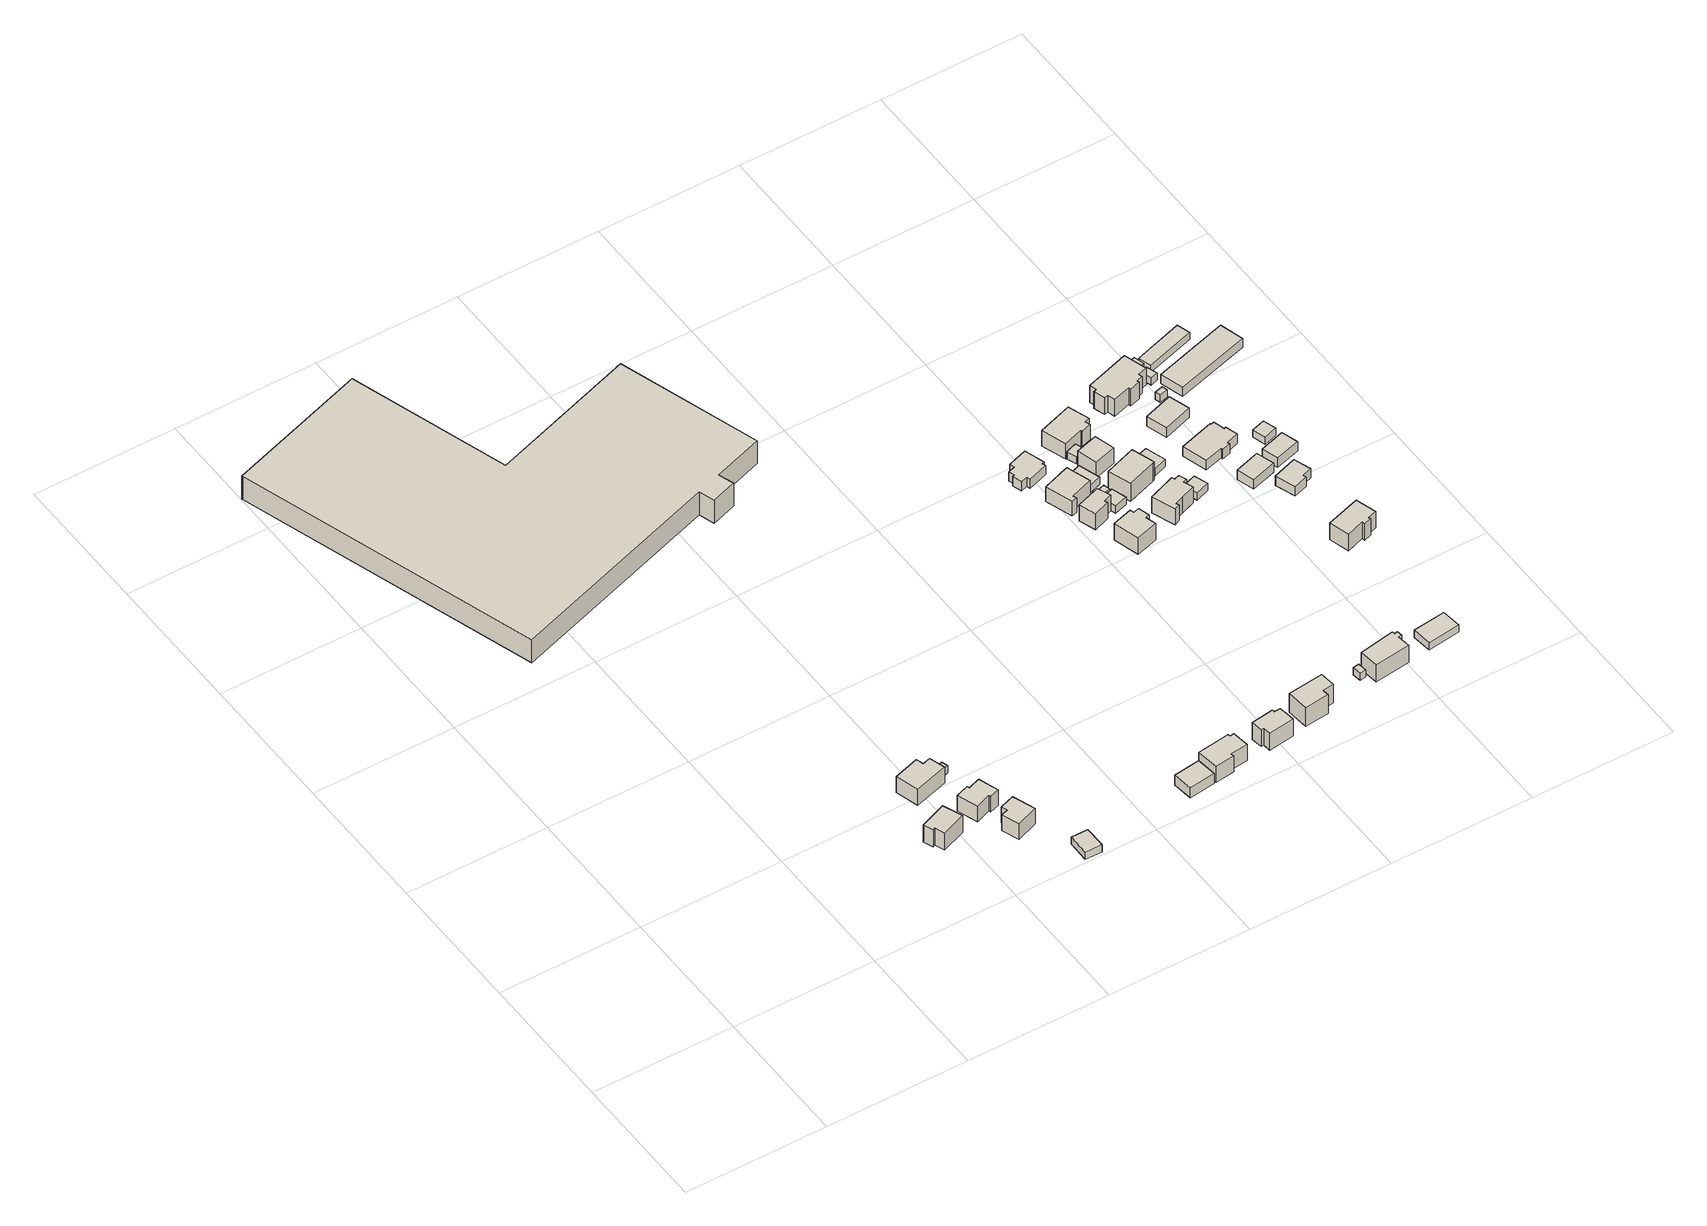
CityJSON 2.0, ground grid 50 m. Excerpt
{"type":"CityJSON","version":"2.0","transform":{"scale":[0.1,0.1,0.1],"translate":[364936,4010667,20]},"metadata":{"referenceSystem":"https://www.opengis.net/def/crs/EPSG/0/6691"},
"CityObjects":{
"building1":{"type":"Building","attributes":{"枝番":1,"利根川水系利根川洪水浸水想定区域（計画規模）.規模":"L1","利根川水系利根川洪水浸水想定区域（計画規模）.浸水ランク":"2","利根川水系利根川洪水浸水想定区域（計画規模）.浸水深":1.2,"利根川水系利根川洪水浸水想定区域（想定最大規模）.規模":"L2","利根川水系利根川洪水浸水想定区域（想定最大規模）.浸水ランク":"2","利根川水系利根川洪水浸水想定区域（想定最大規模）.浸水深":2.65,"usage":"411","measuredHeight":9,"BuildingDetails.prefecture":"10","BuildingDetails.city":"10207","BuildingDetails.surveyYear":2016},"geometry":[{"type":"Solid","lod":"1","boundaries":[[[[0,1,2,3,4,5]],[[4,6,7,5]],[[3,8,6,4]],[[2,9,8,3]],[[1,10,9,2]],[[0,11,10,1]],[[5,7,11,0]],[[6,8,9,10,11,7]]]]}]},
"building2":{"type":"Building","attributes":{"枝番":1,"利根川水系利根川洪水浸水想定区域（計画規模）.規模":"L1","利根川水系利根川洪水浸水想定区域（計画規模）.浸水ランク":"2","利根川水系利根川洪水浸水想定区域（計画規模）.浸水深":1.09,"利根川水系利根川洪水浸水想定区域（想定最大規模）.規模":"L2","利根川水系利根川洪水浸水想定区域（想定最大規模）.浸水ランク":"2","利根川水系利根川洪水浸水想定区域（想定最大規模）.浸水深":2.55,"usage":"411","measuredHeight":7.6,"BuildingDetails.prefecture":"10","BuildingDetails.city":"10207","BuildingDetails.surveyYear":2016},"geometry":[{"type":"Solid","lod":"1","boundaries":[[[[12,13,14,15,16,17]],[[16,18,19,17]],[[15,20,18,16]],[[14,21,20,15]],[[13,22,21,14]],[[12,23,22,13]],[[17,19,23,12]],[[18,20,21,22,23,19]]]]}]},
"building3":{"type":"Building","attributes":{"枝番":1,"利根川水系利根川洪水浸水想定区域（計画規模）.規模":"L1","利根川水系利根川洪水浸水想定区域（計画規模）.浸水ランク":"2","利根川水系利根川洪水浸水想定区域（計画規模）.浸水深":0.995,"利根川水系利根川洪水浸水想定区域（想定最大規模）.規模":"L2","利根川水系利根川洪水浸水想定区域（想定最大規模）.浸水ランク":"2","利根川水系利根川洪水浸水想定区域（想定最大規模）.浸水深":2.45,"usage":"411","measuredHeight":7.3,"BuildingDetails.prefecture":"10","BuildingDetails.city":"10207","BuildingDetails.surveyYear":2016},"geometry":[{"type":"Solid","lod":"1","boundaries":[[[[24,25,26,27,28,29,30,31]],[[30,32,33,31]],[[29,34,32,30]],[[28,35,34,29]],[[27,36,35,28]],[[26,37,36,27]],[[25,38,37,26]],[[24,39,38,25]],[[31,33,39,24]],[[32,34,35,36,37,38,39,33]]]]}]},
"building4":{"type":"Building","attributes":{"枝番":1,"利根川水系利根川洪水浸水想定区域（計画規模）.規模":"L1","利根川水系利根川洪水浸水想定区域（計画規模）.浸水ランク":"2","利根川水系利根川洪水浸水想定区域（計画規模）.浸水深":1.09,"利根川水系利根川洪水浸水想定区域（想定最大規模）.規模":"L2","利根川水系利根川洪水浸水想定区域（想定最大規模）.浸水ランク":"2","利根川水系利根川洪水浸水想定区域（想定最大規模）.浸水深":2.55,"usage":"411","measuredHeight":7,"BuildingDetails.prefecture":"10","BuildingDetails.city":"10207","BuildingDetails.surveyYear":2016},"geometry":[{"type":"Solid","lod":"1","boundaries":[[[[40,41,42,43,44,45]],[[44,46,47,45]],[[43,48,46,44]],[[42,49,48,43]],[[41,50,49,42]],[[40,51,50,41]],[[45,47,51,40]],[[46,48,49,50,51,47]]]]}]},
"building5":{"type":"Building","attributes":{"枝番":1,"利根川水系利根川洪水浸水想定区域（計画規模）.規模":"L1","利根川水系利根川洪水浸水想定区域（計画規模）.浸水ランク":"2","利根川水系利根川洪水浸水想定区域（計画規模）.浸水深":1.09,"利根川水系利根川洪水浸水想定区域（想定最大規模）.規模":"L2","利根川水系利根川洪水浸水想定区域（想定最大規模）.浸水ランク":"2","利根川水系利根川洪水浸水想定区域（想定最大規模）.浸水深":2.55,"BuildingDetails.prefecture":"10","BuildingDetails.city":"10207"},"geometry":[{"type":"Solid","lod":"1","boundaries":[[[[52,53,54,55]],[[54,56,57,55]],[[53,58,56,54]],[[52,59,58,53]],[[55,57,59,52]],[[56,58,59,57]]]]}]},
"building6":{"type":"Building","attributes":{"枝番":1,"利根川水系利根川洪水浸水想定区域（計画規模）.規模":"L1","利根川水系利根川洪水浸水想定区域（計画規模）.浸水ランク":"2","利根川水系利根川洪水浸水想定区域（計画規模）.浸水深":1.2,"利根川水系利根川洪水浸水想定区域（想定最大規模）.規模":"L2","利根川水系利根川洪水浸水想定区域（想定最大規模）.浸水ランク":"2","利根川水系利根川洪水浸水想定区域（想定最大規模）.浸水深":2.65,"BuildingDetails.prefecture":"10","BuildingDetails.city":"10207"},"geometry":[{"type":"Solid","lod":"1","boundaries":[[[[60,61,62,63]],[[62,64,65,63]],[[61,66,64,62]],[[60,67,66,61]],[[63,65,67,60]],[[64,66,67,65]]]]}]},
"building7":{"type":"Building","attributes":{"枝番":1,"利根川水系利根川洪水浸水想定区域（計画規模）.規模":"L1","利根川水系利根川洪水浸水想定区域（計画規模）.浸水ランク":"2","利根川水系利根川洪水浸水想定区域（計画規模）.浸水深":1.6,"利根川水系利根川洪水浸水想定区域（想定最大規模）.規模":"L2","利根川水系利根川洪水浸水想定区域（想定最大規模）.浸水ランク":"3","利根川水系利根川洪水浸水想定区域（想定最大規模）.浸水深":3.06,"usage":"431","measuredHeight":10.2,"BuildingDetails.prefecture":"10","BuildingDetails.city":"10207","BuildingDetails.surveyYear":2016},"geometry":[{"type":"Solid","lod":"1","boundaries":[[[[68,69,70,71,72,73,74,75,76,77,78]],[[77,79,80,78]],[[76,81,79,77]],[[75,82,81,76]],[[74,83,82,75]],[[73,84,83,74]],[[72,85,84,73]],[[71,86,85,72]],[[70,87,86,71]],[[69,88,87,70]],[[68,89,88,69]],[[78,80,89,68]],[[79,81,82,83,84,85,86,87,88,89,80]]]]}]},
"building8":{"type":"Building","attributes":{"枝番":1,"利根川水系利根川洪水浸水想定区域（計画規模）.規模":"L1","利根川水系利根川洪水浸水想定区域（計画規模）.浸水ランク":"2","利根川水系利根川洪水浸水想定区域（計画規模）.浸水深":1.19,"利根川水系利根川洪水浸水想定区域（想定最大規模）.規模":"L2","利根川水系利根川洪水浸水想定区域（想定最大規模）.浸水ランク":"2","利根川水系利根川洪水浸水想定区域（想定最大規模）.浸水深":2.65,"usage":"411","measuredHeight":4.6,"BuildingDetails.prefecture":"10","BuildingDetails.city":"10207","BuildingDetails.surveyYear":2016},"geometry":[{"type":"Solid","lod":"1","boundaries":[[[[90,91,92,93]],[[92,94,95,93]],[[91,96,94,92]],[[90,97,96,91]],[[93,95,97,90]],[[94,96,97,95]]]]}]},
"building9":{"type":"Building","attributes":{"枝番":1,"利根川水系利根川洪水浸水想定区域（計画規模）.規模":"L1","利根川水系利根川洪水浸水想定区域（計画規模）.浸水ランク":"2","利根川水系利根川洪水浸水想定区域（計画規模）.浸水深":1.19,"利根川水系利根川洪水浸水想定区域（想定最大規模）.規模":"L2","利根川水系利根川洪水浸水想定区域（想定最大規模）.浸水ランク":"2","利根川水系利根川洪水浸水想定区域（想定最大規模）.浸水深":2.65,"usage":"411","measuredHeight":8.2,"BuildingDetails.prefecture":"10","BuildingDetails.city":"10207","BuildingDetails.surveyYear":2016},"geometry":[{"type":"Solid","lod":"1","boundaries":[[[[98,99,100,101,102,103,104,105]],[[104,106,107,105]],[[103,108,106,104]],[[102,109,108,103]],[[101,110,109,102]],[[100,111,110,101]],[[99,112,111,100]],[[98,113,112,99]],[[105,107,113,98]],[[106,108,109,110,111,112,113,107]]]]}]},
"building10":{"type":"Building","attributes":{"枝番":1,"利根川水系利根川洪水浸水想定区域（計画規模）.規模":"L1","利根川水系利根川洪水浸水想定区域（計画規模）.浸水ランク":"2","利根川水系利根川洪水浸水想定区域（計画規模）.浸水深":1.19,"利根川水系利根川洪水浸水想定区域（想定最大規模）.規模":"L2","利根川水系利根川洪水浸水想定区域（想定最大規模）.浸水ランク":"2","利根川水系利根川洪水浸水想定区域（想定最大規模）.浸水深":2.65,"usage":"411","measuredHeight":7.7,"BuildingDetails.prefecture":"10","BuildingDetails.city":"10207","BuildingDetails.surveyYear":2016},"geometry":[{"type":"Solid","lod":"1","boundaries":[[[[114,115,116,117,118,119,120,121]],[[120,122,123,121]],[[119,124,122,120]],[[118,125,124,119]],[[117,126,125,118]],[[116,127,126,117]],[[115,128,127,116]],[[114,129,128,115]],[[121,123,129,114]],[[122,124,125,126,127,128,129,123]]]]}]},
"building11":{"type":"Building","attributes":{"枝番":1,"利根川水系利根川洪水浸水想定区域（計画規模）.規模":"L1","利根川水系利根川洪水浸水想定区域（計画規模）.浸水ランク":"2","利根川水系利根川洪水浸水想定区域（計画規模）.浸水深":0.99,"利根川水系利根川洪水浸水想定区域（想定最大規模）.規模":"L2","利根川水系利根川洪水浸水想定区域（想定最大規模）.浸水ランク":"2","利根川水系利根川洪水浸水想定区域（想定最大規模）.浸水深":2.44,"usage":"411","measuredHeight":8.4,"BuildingDetails.prefecture":"10","BuildingDetails.city":"10207","BuildingDetails.surveyYear":2016},"geometry":[{"type":"Solid","lod":"1","boundaries":[[[[130,131,132,133,134,135]],[[134,136,137,135]],[[133,138,136,134]],[[132,139,138,133]],[[131,140,139,132]],[[130,141,140,131]],[[135,137,141,130]],[[136,138,139,140,141,137]]]]}]},
"building12":{"type":"Building","attributes":{"枝番":1,"利根川水系利根川洪水浸水想定区域（計画規模）.規模":"L1","利根川水系利根川洪水浸水想定区域（計画規模）.浸水ランク":"2","利根川水系利根川洪水浸水想定区域（計画規模）.浸水深":1.39,"利根川水系利根川洪水浸水想定区域（想定最大規模）.規模":"L2","利根川水系利根川洪水浸水想定区域（想定最大規模）.浸水ランク":"2","利根川水系利根川洪水浸水想定区域（想定最大規模）.浸水深":2.85,"BuildingDetails.prefecture":"10","BuildingDetails.city":"10207"},"geometry":[{"type":"Solid","lod":"1","boundaries":[[[[142,143,144,145]],[[144,146,147,145]],[[143,148,146,144]],[[142,149,148,143]],[[145,147,149,142]],[[146,148,149,147]]]]}]},
"building13":{"type":"Building","attributes":{"枝番":1,"利根川水系利根川洪水浸水想定区域（計画規模）.規模":"L1","利根川水系利根川洪水浸水想定区域（計画規模）.浸水ランク":"2","利根川水系利根川洪水浸水想定区域（計画規模）.浸水深":0.594,"利根川水系利根川洪水浸水想定区域（想定最大規模）.規模":"L2","利根川水系利根川洪水浸水想定区域（想定最大規模）.浸水ランク":"2","利根川水系利根川洪水浸水想定区域（想定最大規模）.浸水深":2.05,"usage":"411","measuredHeight":7.5,"BuildingDetails.prefecture":"10","BuildingDetails.city":"10207","BuildingDetails.surveyYear":2016},"geometry":[{"type":"Solid","lod":"1","boundaries":[[[[150,151,152,153,154,155]],[[154,156,157,155]],[[153,158,156,154]],[[152,159,158,153]],[[151,160,159,152]],[[150,161,160,151]],[[155,157,161,150]],[[156,158,159,160,161,157]]]]}]},
"building14":{"type":"Building","attributes":{"枝番":1,"利根川水系利根川洪水浸水想定区域（計画規模）.規模":"L1","利根川水系利根川洪水浸水想定区域（計画規模）.浸水ランク":"2","利根川水系利根川洪水浸水想定区域（計画規模）.浸水深":0.995,"利根川水系利根川洪水浸水想定区域（想定最大規模）.規模":"L2","利根川水系利根川洪水浸水想定区域（想定最大規模）.浸水ランク":"2","利根川水系利根川洪水浸水想定区域（想定最大規模）.浸水深":2.45,"usage":"411","measuredHeight":4.6,"BuildingDetails.prefecture":"10","BuildingDetails.city":"10207","BuildingDetails.surveyYear":2016},"geometry":[{"type":"Solid","lod":"1","boundaries":[[[[162,163,164,165,166,167,168,169,170,171,172,173]],[[172,174,175,173]],[[171,176,174,172]],[[170,177,176,171]],[[169,178,177,170]],[[168,179,178,169]],[[167,180,179,168]],[[166,181,180,167]],[[165,182,181,166]],[[164,183,182,165]],[[163,184,183,164]],[[162,185,184,163]],[[173,175,185,162]],[[174,176,177,178,179,180,181,182,183,184,185,175]]]]}]},
"building15":{"type":"Building","attributes":{"枝番":1,"利根川水系利根川洪水浸水想定区域（計画規模）.規模":"L1","利根川水系利根川洪水浸水想定区域（計画規模）.浸水ランク":"2","利根川水系利根川洪水浸水想定区域（計画規模）.浸水深":0.692,"利根川水系利根川洪水浸水想定区域（想定最大規模）.規模":"L2","利根川水系利根川洪水浸水想定区域（想定最大規模）.浸水ランク":"2","利根川水系利根川洪水浸水想定区域（想定最大規模）.浸水深":2.15,"usage":"411","measuredHeight":8.1,"BuildingDetails.prefecture":"10","BuildingDetails.city":"10207","BuildingDetails.surveyYear":2016},"geometry":[{"type":"Solid","lod":"1","boundaries":[[[[186,187,188,189,190,191,192,193]],[[192,194,195,193]],[[191,196,194,192]],[[190,197,196,191]],[[189,198,197,190]],[[188,199,198,189]],[[187,200,199,188]],[[186,201,200,187]],[[193,195,201,186]],[[194,196,197,198,199,200,201,195]]]]}]},
"building16":{"type":"Building","attributes":{"枝番":1,"利根川水系利根川洪水浸水想定区域（計画規模）.規模":"L1","利根川水系利根川洪水浸水想定区域（計画規模）.浸水ランク":"2","利根川水系利根川洪水浸水想定区域（計画規模）.浸水深":0.895,"利根川水系利根川洪水浸水想定区域（想定最大規模）.規模":"L2","利根川水系利根川洪水浸水想定区域（想定最大規模）.浸水ランク":"2","利根川水系利根川洪水浸水想定区域（想定最大規模）.浸水深":2.35,"usage":"411","measuredHeight":7.3,"BuildingDetails.prefecture":"10","BuildingDetails.city":"10207","BuildingDetails.surveyYear":2016},"geometry":[{"type":"Solid","lod":"1","boundaries":[[[[202,203,204,205,206,207]],[[206,208,209,207]],[[205,210,208,206]],[[204,211,210,205]],[[203,212,211,204]],[[202,213,212,203]],[[207,209,213,202]],[[208,210,211,212,213,209]]]]}]},
"building17":{"type":"Building","attributes":{"枝番":1,"利根川水系利根川洪水浸水想定区域（計画規模）.規模":"L1","利根川水系利根川洪水浸水想定区域（計画規模）.浸水ランク":"2","利根川水系利根川洪水浸水想定区域（計画規模）.浸水深":0.594,"利根川水系利根川洪水浸水想定区域（想定最大規模）.規模":"L2","利根川水系利根川洪水浸水想定区域（想定最大規模）.浸水ランク":"2","利根川水系利根川洪水浸水想定区域（想定最大規模）.浸水深":2.05,"measuredHeight":4.7,"BuildingDetails.prefecture":"10","BuildingDetails.city":"10207"},"geometry":[{"type":"Solid","lod":"1","boundaries":[[[[214,215,216,217]],[[216,218,219,217]],[[215,220,218,216]],[[214,221,220,215]],[[217,219,221,214]],[[218,220,221,219]]]]}]},
"building18":{"type":"Building","attributes":{"枝番":1,"利根川水系利根川洪水浸水想定区域（計画規模）.規模":"L1","利根川水系利根川洪水浸水想定区域（計画規模）.浸水ランク":"2","利根川水系利根川洪水浸水想定区域（計画規模）.浸水深":0.693,"利根川水系利根川洪水浸水想定区域（想定最大規模）.規模":"L2","利根川水系利根川洪水浸水想定区域（想定最大規模）.浸水ランク":"2","利根川水系利根川洪水浸水想定区域（想定最大規模）.浸水深":2.15,"BuildingDetails.prefecture":"10","BuildingDetails.city":"10207"},"geometry":[{"type":"Solid","lod":"1","boundaries":[[[[222,223,224,225]],[[224,226,227,225]],[[223,228,226,224]],[[222,229,228,223]],[[225,227,229,222]],[[226,228,229,227]]]]}]},
"building19":{"type":"Building","attributes":{"枝番":1,"利根川水系利根川洪水浸水想定区域（計画規模）.規模":"L1","利根川水系利根川洪水浸水想定区域（計画規模）.浸水ランク":"2","利根川水系利根川洪水浸水想定区域（計画規模）.浸水深":1.39,"利根川水系利根川洪水浸水想定区域（想定最大規模）.規模":"L2","利根川水系利根川洪水浸水想定区域（想定最大規模）.浸水ランク":"2","利根川水系利根川洪水浸水想定区域（想定最大規模）.浸水深":2.85,"usage":"411","measuredHeight":7.9,"BuildingDetails.prefecture":"10","BuildingDetails.city":"10207","BuildingDetails.surveyYear":2016},"geometry":[{"type":"Solid","lod":"1","boundaries":[[[[230,231,232,233,234,235,236,237]],[[236,238,239,237]],[[235,240,238,236]],[[234,241,240,235]],[[233,242,241,234]],[[232,243,242,233]],[[231,244,243,232]],[[230,245,244,231]],[[237,239,245,230]],[[238,240,241,242,243,244,245,239]]]]}]},
"building20":{"type":"Building","attributes":{"枝番":1,"利根川水系利根川洪水浸水想定区域（計画規模）.規模":"L1","利根川水系利根川洪水浸水想定区域（計画規模）.浸水ランク":"2","利根川水系利根川洪水浸水想定区域（計画規模）.浸水深":0.693,"利根川水系利根川洪水浸水想定区域（想定最大規模）.規模":"L2","利根川水系利根川洪水浸水想定区域（想定最大規模）.浸水ランク":"2","利根川水系利根川洪水浸水想定区域（想定最大規模）.浸水深":2.15,"measuredHeight":4.1,"BuildingDetails.prefecture":"10","BuildingDetails.city":"10207"},"geometry":[{"type":"Solid","lod":"1","boundaries":[[[[246,247,248,249]],[[248,250,251,249]],[[247,252,250,248]],[[246,253,252,247]],[[249,251,253,246]],[[250,252,253,251]]]]}]},
"building21":{"type":"Building","attributes":{"枝番":1,"利根川水系利根川洪水浸水想定区域（計画規模）.規模":"L1","利根川水系利根川洪水浸水想定区域（計画規模）.浸水ランク":"2","利根川水系利根川洪水浸水想定区域（計画規模）.浸水深":0.895,"利根川水系利根川洪水浸水想定区域（想定最大規模）.規模":"L2","利根川水系利根川洪水浸水想定区域（想定最大規模）.浸水ランク":"2","利根川水系利根川洪水浸水想定区域（想定最大規模）.浸水深":2.35,"usage":"411","measuredHeight":4.3,"BuildingDetails.prefecture":"10","BuildingDetails.city":"10207","BuildingDetails.surveyYear":2016},"geometry":[{"type":"Solid","lod":"1","boundaries":[[[[254,255,256,257]],[[256,258,259,257]],[[255,260,258,256]],[[254,261,260,255]],[[257,259,261,254]],[[258,260,261,259]]]]}]},
"building22":{"type":"Building","attributes":{"枝番":1,"利根川水系利根川洪水浸水想定区域（計画規模）.規模":"L1","利根川水系利根川洪水浸水想定区域（計画規模）.浸水ランク":"2","利根川水系利根川洪水浸水想定区域（計画規模）.浸水深":0.794,"利根川水系利根川洪水浸水想定区域（想定最大規模）.規模":"L2","利根川水系利根川洪水浸水想定区域（想定最大規模）.浸水ランク":"2","利根川水系利根川洪水浸水想定区域（想定最大規模）.浸水深":2.25,"usage":"411","measuredHeight":6.7,"BuildingDetails.prefecture":"10","BuildingDetails.city":"10207","BuildingDetails.surveyYear":2016},"geometry":[{"type":"Solid","lod":"1","boundaries":[[[[262,263,264,265]],[[264,266,267,265]],[[263,268,266,264]],[[262,269,268,263]],[[265,267,269,262]],[[266,268,269,267]]]]}]},
"building23":{"type":"Building","attributes":{"枝番":1,"利根川水系利根川洪水浸水想定区域（計画規模）.規模":"L1","利根川水系利根川洪水浸水想定区域（計画規模）.浸水ランク":"2","利根川水系利根川洪水浸水想定区域（計画規模）.浸水深":0.693,"利根川水系利根川洪水浸水想定区域（想定最大規模）.規模":"L2","利根川水系利根川洪水浸水想定区域（想定最大規模）.浸水ランク":"2","利根川水系利根川洪水浸水想定区域（想定最大規模）.浸水深":2.15,"usage":"411","measuredHeight":8.3,"BuildingDetails.prefecture":"10","BuildingDetails.city":"10207","BuildingDetails.surveyYear":2016},"geometry":[{"type":"Solid","lod":"1","boundaries":[[[[270,271,272,273,274,275]],[[274,276,277,275]],[[273,278,276,274]],[[272,279,278,273]],[[271,280,279,272]],[[270,281,280,271]],[[275,277,281,270]],[[276,278,279,280,281,277]]]]}]},
"building24":{"type":"Building","attributes":{"枝番":1,"利根川水系利根川洪水浸水想定区域（計画規模）.規模":"L1","利根川水系利根川洪水浸水想定区域（計画規模）.浸水ランク":"2","利根川水系利根川洪水浸水想定区域（計画規模）.浸水深":0.593,"利根川水系利根川洪水浸水想定区域（想定最大規模）.規模":"L2","利根川水系利根川洪水浸水想定区域（想定最大規模）.浸水ランク":"2","利根川水系利根川洪水浸水想定区域（想定最大規模）.浸水深":2.05,"usage":"411","measuredHeight":7.2,"BuildingDetails.prefecture":"10","BuildingDetails.city":"10207","BuildingDetails.surveyYear":2016},"geometry":[{"type":"Solid","lod":"1","boundaries":[[[[282,283,284,285,286,287,288,289,290,291,292,293]],[[292,294,295,293]],[[291,296,294,292]],[[290,297,296,291]],[[289,298,297,290]],[[288,299,298,289]],[[287,300,299,288]],[[286,301,300,287]],[[285,302,301,286]],[[284,303,302,285]],[[283,304,303,284]],[[282,305,304,283]],[[293,295,305,282]],[[294,296,297,298,299,300,301,302,303,304,305,295]]]]}]},
"building25":{"type":"Building","attributes":{"枝番":1,"利根川水系利根川洪水浸水想定区域（計画規模）.規模":"L1","利根川水系利根川洪水浸水想定区域（計画規模）.浸水ランク":"2","利根川水系利根川洪水浸水想定区域（計画規模）.浸水深":0.795,"利根川水系利根川洪水浸水想定区域（想定最大規模）.規模":"L2","利根川水系利根川洪水浸水想定区域（想定最大規模）.浸水ランク":"2","利根川水系利根川洪水浸水想定区域（想定最大規模）.浸水深":2.25,"usage":"411","measuredHeight":7.4,"BuildingDetails.prefecture":"10","BuildingDetails.city":"10207","BuildingDetails.surveyYear":2016},"geometry":[{"type":"Solid","lod":"1","boundaries":[[[[306,307,308,309,310,311,312,313]],[[312,314,315,313]],[[311,316,314,312]],[[310,317,316,311]],[[309,318,317,310]],[[308,319,318,309]],[[307,320,319,308]],[[306,321,320,307]],[[313,315,321,306]],[[314,316,317,318,319,320,321,315]]]]}]},
"building26":{"type":"Building","attributes":{"枝番":1,"利根川水系利根川洪水浸水想定区域（計画規模）.規模":"L1","利根川水系利根川洪水浸水想定区域（計画規模）.浸水ランク":"2","利根川水系利根川洪水浸水想定区域（計画規模）.浸水深":0.993,"利根川水系利根川洪水浸水想定区域（想定最大規模）.規模":"L2","利根川水系利根川洪水浸水想定区域（想定最大規模）.浸水ランク":"2","利根川水系利根川洪水浸水想定区域（想定最大規模）.浸水深":2.45,"measuredHeight":3.2,"BuildingDetails.prefecture":"10","BuildingDetails.city":"10207"},"geometry":[{"type":"Solid","lod":"1","boundaries":[[[[322,323,324,325,326,327,328]],[[327,329,330,328]],[[326,331,329,327]],[[325,332,331,326]],[[324,333,332,325]],[[323,334,333,324]],[[322,335,334,323]],[[328,330,335,322]],[[329,331,332,333,334,335,330]]]]}]},
"building27":{"type":"Building","attributes":{"枝番":1,"利根川水系利根川洪水浸水想定区域（計画規模）.規模":"L1","利根川水系利根川洪水浸水想定区域（計画規模）.浸水ランク":"2","利根川水系利根川洪水浸水想定区域（計画規模）.浸水深":1.09,"利根川水系利根川洪水浸水想定区域（想定最大規模）.規模":"L2","利根川水系利根川洪水浸水想定区域（想定最大規模）.浸水ランク":"2","利根川水系利根川洪水浸水想定区域（想定最大規模）.浸水深":2.54,"usage":"411","BuildingDetails.prefecture":"10","BuildingDetails.city":"10207","BuildingDetails.surveyYear":2016},"geometry":[{"type":"Solid","lod":"1","boundaries":[[[[336,337,338,339]],[[338,340,341,339]],[[337,342,340,338]],[[336,343,342,337]],[[339,341,343,336]],[[340,342,343,341]]]]}]},
"building28":{"type":"Building","attributes":{"枝番":1,"利根川水系利根川洪水浸水想定区域（計画規模）.規模":"L1","利根川水系利根川洪水浸水想定区域（計画規模）.浸水ランク":"2","利根川水系利根川洪水浸水想定区域（計画規模）.浸水深":1.09,"利根川水系利根川洪水浸水想定区域（想定最大規模）.規模":"L2","利根川水系利根川洪水浸水想定区域（想定最大規模）.浸水ランク":"2","利根川水系利根川洪水浸水想定区域（想定最大規模）.浸水深":2.55,"BuildingDetails.prefecture":"10","BuildingDetails.city":"10207"},"geometry":[{"type":"Solid","lod":"1","boundaries":[[[[344,345,346,347]],[[346,348,349,347]],[[345,350,348,346]],[[344,351,350,345]],[[347,349,351,344]],[[348,350,351,349]]]]}]},
"building29":{"type":"Building","attributes":{"枝番":1,"利根川水系利根川洪水浸水想定区域（計画規模）.規模":"L1","利根川水系利根川洪水浸水想定区域（計画規模）.浸水ランク":"2","利根川水系利根川洪水浸水想定区域（計画規模）.浸水深":0.593,"利根川水系利根川洪水浸水想定区域（想定最大規模）.規模":"L2","利根川水系利根川洪水浸水想定区域（想定最大規模）.浸水ランク":"2","利根川水系利根川洪水浸水想定区域（想定最大規模）.浸水深":2.05,"usage":"411","measuredHeight":7.1,"BuildingDetails.prefecture":"10","BuildingDetails.city":"10207","BuildingDetails.surveyYear":2016},"geometry":[{"type":"Solid","lod":"1","boundaries":[[[[352,353,354,355,356,357,358,359,360,361,362,363]],[[362,364,365,363]],[[361,366,364,362]],[[360,367,366,361]],[[359,368,367,360]],[[358,369,368,359]],[[357,370,369,358]],[[356,371,370,357]],[[355,372,371,356]],[[354,373,372,355]],[[353,374,373,354]],[[352,375,374,353]],[[363,365,375,352]],[[364,366,367,368,369,370,371,372,373,374,375,365]]]]}]},
"building30":{"type":"Building","attributes":{"枝番":1,"利根川水系利根川洪水浸水想定区域（計画規模）.規模":"L1","利根川水系利根川洪水浸水想定区域（計画規模）.浸水ランク":"2","利根川水系利根川洪水浸水想定区域（計画規模）.浸水深":0.892,"利根川水系利根川洪水浸水想定区域（想定最大規模）.規模":"L2","利根川水系利根川洪水浸水想定区域（想定最大規模）.浸水ランク":"2","利根川水系利根川洪水浸水想定区域（想定最大規模）.浸水深":2.35,"usage":"411","measuredHeight":4.4,"BuildingDetails.prefecture":"10","BuildingDetails.city":"10207","BuildingDetails.surveyYear":2016},"geometry":[{"type":"Solid","lod":"1","boundaries":[[[[376,377,378,379]],[[378,380,381,379]],[[377,382,380,378]],[[376,383,382,377]],[[379,381,383,376]],[[380,382,383,381]]]]}]},
"building31":{"type":"Building","attributes":{"枝番":1,"利根川水系利根川洪水浸水想定区域（計画規模）.規模":"L1","利根川水系利根川洪水浸水想定区域（計画規模）.浸水ランク":"2","利根川水系利根川洪水浸水想定区域（計画規模）.浸水深":0.793,"利根川水系利根川洪水浸水想定区域（想定最大規模）.規模":"L2","利根川水系利根川洪水浸水想定区域（想定最大規模）.浸水ランク":"2","利根川水系利根川洪水浸水想定区域（想定最大規模）.浸水深":2.25,"usage":"411","measuredHeight":7.7,"BuildingDetails.prefecture":"10","BuildingDetails.city":"10207","BuildingDetails.surveyYear":2016},"geometry":[{"type":"Solid","lod":"1","boundaries":[[[[384,385,386,387,388,389,390,391]],[[390,392,393,391]],[[389,394,392,390]],[[388,395,394,389]],[[387,396,395,388]],[[386,397,396,387]],[[385,398,397,386]],[[384,399,398,385]],[[391,393,399,384]],[[392,394,395,396,397,398,399,393]]]]}]},
"building32":{"type":"Building","attributes":{"枝番":1,"利根川水系利根川洪水浸水想定区域（計画規模）.規模":"L1","利根川水系利根川洪水浸水想定区域（計画規模）.浸水ランク":"2","利根川水系利根川洪水浸水想定区域（計画規模）.浸水深":0.693,"利根川水系利根川洪水浸水想定区域（想定最大規模）.規模":"L2","利根川水系利根川洪水浸水想定区域（想定最大規模）.浸水ランク":"2","利根川水系利根川洪水浸水想定区域（想定最大規模）.浸水深":2.15,"usage":"411","measuredHeight":8.1,"BuildingDetails.prefecture":"10","BuildingDetails.city":"10207","BuildingDetails.surveyYear":2016},"geometry":[{"type":"Solid","lod":"1","boundaries":[[[[400,401,402,403,404,405,406,407,408,409,410,411,412,413]],[[412,414,415,413]],[[411,416,414,412]],[[410,417,416,411]],[[409,418,417,410]],[[408,419,418,409]],[[407,420,419,408]],[[406,421,420,407]],[[405,422,421,406]],[[404,423,422,405]],[[403,424,423,404]],[[402,425,424,403]],[[401,426,425,402]],[[400,427,426,401]],[[413,415,427,400]],[[414,416,417,418,419,420,421,422,423,424,425,426,427,415]]]]}]},
"building33":{"type":"Building","attributes":{"枝番":1,"利根川水系利根川洪水浸水想定区域（計画規模）.規模":"L1","利根川水系利根川洪水浸水想定区域（計画規模）.浸水ランク":"2","利根川水系利根川洪水浸水想定区域（計画規模）.浸水深":0.593,"利根川水系利根川洪水浸水想定区域（想定最大規模）.規模":"L2","利根川水系利根川洪水浸水想定区域（想定最大規模）.浸水ランク":"2","利根川水系利根川洪水浸水想定区域（想定最大規模）.浸水深":2.05,"usage":"411","measuredHeight":4.7,"BuildingDetails.prefecture":"10","BuildingDetails.city":"10207","BuildingDetails.surveyYear":2016},"geometry":[{"type":"Solid","lod":"1","boundaries":[[[[428,429,430,431]],[[430,432,433,431]],[[429,434,432,430]],[[428,435,434,429]],[[431,433,435,428]],[[432,434,435,433]]]]}]},
"building34":{"type":"Building","attributes":{"枝番":1,"利根川水系利根川洪水浸水想定区域（計画規模）.規模":"L1","利根川水系利根川洪水浸水想定区域（計画規模）.浸水ランク":"2","利根川水系利根川洪水浸水想定区域（計画規模）.浸水深":0.892,"利根川水系利根川洪水浸水想定区域（想定最大規模）.規模":"L2","利根川水系利根川洪水浸水想定区域（想定最大規模）.浸水ランク":"2","利根川水系利根川洪水浸水想定区域（想定最大規模）.浸水深":2.35,"usage":"411","measuredHeight":4.3,"BuildingDetails.prefecture":"10","BuildingDetails.city":"10207","BuildingDetails.surveyYear":2016},"geometry":[{"type":"Solid","lod":"1","boundaries":[[[[436,437,438,439,440,441]],[[440,442,443,441]],[[439,444,442,440]],[[438,445,444,439]],[[437,446,445,438]],[[436,447,446,437]],[[441,443,447,436]],[[442,444,445,446,447,443]]]]}]},
"building35":{"type":"Building","attributes":{"枝番":1,"利根川水系利根川洪水浸水想定区域（計画規模）.規模":"L1","利根川水系利根川洪水浸水想定区域（計画規模）.浸水ランク":"2","利根川水系利根川洪水浸水想定区域（計画規模）.浸水深":0.794,"利根川水系利根川洪水浸水想定区域（想定最大規模）.規模":"L2","利根川水系利根川洪水浸水想定区域（想定最大規模）.浸水ランク":"2","利根川水系利根川洪水浸水想定区域（想定最大規模）.浸水深":2.25,"usage":"411","BuildingDetails.prefecture":"10","BuildingDetails.city":"10207","BuildingDetails.surveyYear":2016},"geometry":[{"type":"Solid","lod":"1","boundaries":[[[[448,449,450,451]],[[450,452,453,451]],[[449,454,452,450]],[[448,455,454,449]],[[451,453,455,448]],[[452,454,455,453]]]]}]},
"building36":{"type":"Building","attributes":{"枝番":1,"利根川水系利根川洪水浸水想定区域（計画規模）.規模":"L1","利根川水系利根川洪水浸水想定区域（計画規模）.浸水ランク":"2","利根川水系利根川洪水浸水想定区域（計画規模）.浸水深":0.794,"利根川水系利根川洪水浸水想定区域（想定最大規模）.規模":"L2","利根川水系利根川洪水浸水想定区域（想定最大規模）.浸水ランク":"2","利根川水系利根川洪水浸水想定区域（想定最大規模）.浸水深":2.25,"measuredHeight":5,"BuildingDetails.prefecture":"10","BuildingDetails.city":"10207"},"geometry":[{"type":"Solid","lod":"1","boundaries":[[[[456,457,458,459]],[[458,460,461,459]],[[457,462,460,458]],[[456,463,462,457]],[[459,461,463,456]],[[460,462,463,461]]]]}]},
"building37":{"type":"Building","attributes":{"枝番":1,"利根川水系利根川洪水浸水想定区域（計画規模）.規模":"L1","利根川水系利根川洪水浸水想定区域（計画規模）.浸水ランク":"2","利根川水系利根川洪水浸水想定区域（計画規模）.浸水深":0.894,"利根川水系利根川洪水浸水想定区域（想定最大規模）.規模":"L2","利根川水系利根川洪水浸水想定区域（想定最大規模）.浸水ランク":"2","利根川水系利根川洪水浸水想定区域（想定最大規模）.浸水深":2.35,"measuredHeight":4.8,"BuildingDetails.prefecture":"10","BuildingDetails.city":"10207"},"geometry":[{"type":"Solid","lod":"1","boundaries":[[[[464,465,466,467]],[[466,468,469,467]],[[465,470,468,466]],[[464,471,470,465]],[[467,469,471,464]],[[468,470,471,469]]]]}]},
"building38":{"type":"Building","attributes":{"枝番":1,"利根川水系利根川洪水浸水想定区域（計画規模）.規模":"L1","利根川水系利根川洪水浸水想定区域（計画規模）.浸水ランク":"2","利根川水系利根川洪水浸水想定区域（計画規模）.浸水深":1.09,"利根川水系利根川洪水浸水想定区域（想定最大規模）.規模":"L2","利根川水系利根川洪水浸水想定区域（想定最大規模）.浸水ランク":"2","利根川水系利根川洪水浸水想定区域（想定最大規模）.浸水深":2.55,"usage":"411","measuredHeight":4.2,"BuildingDetails.prefecture":"10","BuildingDetails.city":"10207","BuildingDetails.surveyYear":2016},"geometry":[{"type":"Solid","lod":"1","boundaries":[[[[472,473,474,475]],[[474,476,477,475]],[[473,478,476,474]],[[472,479,478,473]],[[475,477,479,472]],[[476,478,479,477]]]]}]},
"building39":{"type":"Building","attributes":{"枝番":1,"利根川水系利根川洪水浸水想定区域（計画規模）.規模":"L1","利根川水系利根川洪水浸水想定区域（計画規模）.浸水ランク":"2","利根川水系利根川洪水浸水想定区域（計画規模）.浸水深":0.793,"利根川水系利根川洪水浸水想定区域（想定最大規模）.規模":"L2","利根川水系利根川洪水浸水想定区域（想定最大規模）.浸水ランク":"2","利根川水系利根川洪水浸水想定区域（想定最大規模）.浸水深":2.25,"BuildingDetails.prefecture":"10","BuildingDetails.city":"10207"},"geometry":[{"type":"Solid","lod":"1","boundaries":[[[[480,481,482,483]],[[482,484,485,483]],[[481,486,484,482]],[[480,487,486,481]],[[483,485,487,480]],[[484,486,487,485]]]]}]},
"building40":{"type":"Building","attributes":{"枝番":1,"利根川水系利根川洪水浸水想定区域（計画規模）.規模":"L1","利根川水系利根川洪水浸水想定区域（計画規模）.浸水ランク":"2","利根川水系利根川洪水浸水想定区域（計画規模）.浸水深":0.693,"利根川水系利根川洪水浸水想定区域（想定最大規模）.規模":"L2","利根川水系利根川洪水浸水想定区域（想定最大規模）.浸水ランク":"2","利根川水系利根川洪水浸水想定区域（想定最大規模）.浸水深":2.15,"usage":"401","BuildingDetails.prefecture":"10","BuildingDetails.city":"10207","BuildingDetails.surveyYear":2016},"geometry":[{"type":"Solid","lod":"1","boundaries":[[[[488,489,490,491]],[[490,492,493,491]],[[489,494,492,490]],[[488,495,494,489]],[[491,493,495,488]],[[492,494,495,493]]]]}]},
"building41":{"type":"Building","attributes":{"枝番":1,"利根川水系利根川洪水浸水想定区域（計画規模）.規模":"L1","利根川水系利根川洪水浸水想定区域（計画規模）.浸水ランク":"2","利根川水系利根川洪水浸水想定区域（計画規模）.浸水深":0.793,"利根川水系利根川洪水浸水想定区域（想定最大規模）.規模":"L2","利根川水系利根川洪水浸水想定区域（想定最大規模）.浸水ランク":"2","利根川水系利根川洪水浸水想定区域（想定最大規模）.浸水深":2.25,"usage":"401","measuredHeight":5.3,"BuildingDetails.prefecture":"10","BuildingDetails.city":"10207","BuildingDetails.surveyYear":2016},"geometry":[{"type":"Solid","lod":"1","boundaries":[[[[496,497,498,499]],[[498,500,501,499]],[[497,502,500,498]],[[496,503,502,497]],[[499,501,503,496]],[[500,502,503,501]]]]}]}
},
"vertices":[
[914,304,8],[906,301,8],[893,333,8],[985,370,8],[1012,303,8],[927,270,8],[1012,303,79],[927,270,79],[985,370,79],[893,333,79],[906,301,79],[914,304,79],
[940,551,8],[1030,578,8],[1037,552,8],[1065,561,8],[1082,505,8],[964,470,8],[1082,505,74],[964,470,74],[1065,561,74],[1037,552,74],[1030,578,74],[940,551,74],
[1047,386,9],[1093,402,9],[1096,393,9],[1138,408,9],[1162,339,9],[1128,327,9],[1125,334,9],[1073,315,9],[1125,334,74],[1073,315,74],[1128,327,74],[1162,339,74],[1138,408,74],[1096,393,74],[1093,402,74],[1047,386,74],
[1112,244,10],[1137,253,10],[1129,273,10],[1181,291,10],[1210,212,10],[1134,184,10],[1210,212,75],[1134,184,75],[1181,291,75],[1129,273,75],[1137,253,75],[1112,244,75],
[1075,547,9],[1105,557,9],[1112,535,9],[1082,525,9],[1112,535,39],[1082,525,39],[1105,557,39],[1075,547,39],
[1253,10,7],[1254,86,7],[1312,85,7],[1312,9,7],[1312,85,37],[1312,9,37],[1254,86,37],[1253,10,37],
[4,2642,4],[3,2645,4],[500,2806,4],[679,2253,4],[1197,2421,4],[1357,1929,4],[1183,1873,4],[1201,1819,4],[1113,1791,4],[1096,1845,4],[342,1600,4],[1096,1845,100],[342,1600,100],[1113,1791,100],[1201,1819,100],[1183,1873,100],[1357,1929,100],[1197,2421,100],[679,2253,100],[500,2806,100],[3,2645,100],[4,2642,100],
[1645,123,8],[1737,135,8],[1746,65,8],[1654,53,8],[1746,65,50],[1654,53,50],[1737,135,50],[1645,123,50],
[1742,142,9],[1856,157,9],[1857,148,9],[1872,150,9],[1880,91,9],[1819,83,9],[1820,73,9],[1753,64,9],[1820,73,76],[1753,64,76],[1819,83,76],[1880,91,76],[1872,150,76],[1857,148,76],[1856,157,76],[1742,142,76],
[1957,119,7],[1947,118,7],[1942,158,7],[2021,169,7],[2022,160,7],[2044,162,7],[2052,103,7],[1960,91,7],[2052,103,77],[1960,91,77],[2044,162,77],[2022,160,77],[2021,169,77],[1942,158,77],[1947,118,77],[1957,119,77],
[2095,192,8],[2220,206,8],[2226,152,8],[2186,147,8],[2189,124,8],[2103,114,8],[2189,124,86],[2103,114,86],[2186,147,86],[2226,152,86],[2220,206,86],[2095,192,86],
[2340,219,7],[2362,222,7],[2366,191,7],[2344,188,7],[2366,191,37],[2344,188,37],[2362,222,37],[2340,219,37],
[2016,1200,11],[2099,1228,11],[2117,1183,11],[2088,1172,11],[2092,1161,11],[2037,1141,11],[2092,1161,78],[2037,1141,78],[2088,1172,78],[2117,1183,78],[2099,1228,78],[2016,1200,78],
[1968,1407,8],[1945,1400,8],[1934,1433,8],[1942,1436,8],[1936,1456,8],[1961,1464,8],[1956,1481,8],[2024,1503,8],[2046,1433,8],[2038,1430,8],[2042,1418,8],[1971,1395,8],[2042,1418,46],[1971,1395,46],[2038,1430,46],[2046,1433,46],[2024,1503,46],[1956,1481,46],[1961,1464,46],[1936,1456,46],[1942,1436,46],[1934,1433,46],[1945,1400,46],[1968,1407,46],
[2060,1077,9],[2129,1097,9],[2133,1084,9],[2154,1090,9],[2165,1049,9],[2151,1045,9],[2162,1009,9],[2086,987,9],[2162,1009,79],[2086,987,79],[2151,1045,79],[2165,1049,79],[2154,1090,79],[2133,1084,79],[2129,1097,79],[2060,1077,79],
[1978,1322,11],[2075,1355,11],[2103,1271,11],[2025,1245,11],[2029,1233,11],[2010,1227,11],[2029,1233,72],[2010,1227,72],[2025,1245,72],[2103,1271,72],[2075,1355,72],[1978,1322,72],
[2107,1217,13],[2153,1231,13],[2169,1179,13],[2122,1165,13],[2169,1179,43],[2122,1165,43],[2153,1231,43],[2107,1217,43],
[2106,1247,13],[2141,1258,13],[2148,1235,13],[2113,1224,13],[2148,1235,43],[2113,1224,43],[2141,1258,43],[2106,1247,43],
[2372,225,6],[2497,247,6],[2499,237,6],[2510,239,6],[2513,220,6],[2501,218,6],[2507,173,6],[2381,157,6],[2507,173,77],[2381,157,77],[2501,218,77],[2513,220,77],[2510,239,77],[2499,237,77],[2497,247,77],[2372,225,77],
[2078,1352,11],[2127,1368,11],[2151,1294,11],[2103,1278,11],[2151,1294,41],[2103,1278,41],[2127,1368,41],[2078,1352,41],
[2128,1435,12],[2167,1449,12],[2179,1415,12],[2140,1401,12],[2179,1415,42],[2140,1401,42],[2167,1449,42],[2128,1435,42],
[2137,1391,12],[2214,1413,12],[2234,1343,12],[2157,1321,12],[2234,1343,77],[2157,1321,77],[2214,1413,77],[2137,1391,77],
[2187,1183,12],[2160,1262,12],[2269,1299,12],[2291,1235,12],[2296,1220,12],[2291,1218,12],[2296,1220,87],[2291,1218,87],[2291,1235,87],[2269,1299,87],[2160,1262,87],[2187,1183,87],
[2309,1146,10],[2313,1136,10],[2331,1142,10],[2341,1115,10],[2328,1110,10],[2340,1078,10],[2289,1059,10],[2260,1048,10],[2264,1038,10],[2244,1030,10],[2214,1111,10],[2290,1139,10],[2214,1111,76],[2290,1139,76],[2244,1030,76],[2264,1038,76],[2260,1048,76],[2289,1059,76],[2340,1078,76],[2328,1110,76],[2341,1115,76],[2331,1142,76],[2313,1136,76],[2309,1146,76],
[2097,1524,9],[2217,1564,9],[2243,1490,9],[2225,1484,9],[2231,1467,9],[2196,1455,9],[2194,1462,9],[2126,1439,9],[2194,1462,73],[2126,1439,73],[2196,1455,73],[2231,1467,73],[2225,1484,73],[2243,1490,73],[2217,1564,73],[2097,1524,73],
[2332,1320,10],[2355,1250,10],[2305,1233,10],[2297,1258,10],[2292,1273,10],[2281,1304,10],[2292,1307,10],[2281,1304,40],[2292,1307,40],[2292,1273,40],[2297,1258,40],[2305,1233,40],[2355,1250,40],[2332,1320,40],
[2576,250,8],[2691,264,8],[2699,195,8],[2584,181,8],[2699,195,38],[2584,181,38],[2691,264,38],[2576,250,38],
[2339,1129,9],[2388,1146,9],[2405,1098,9],[2356,1081,9],[2405,1098,39],[2356,1081,39],[2388,1146,39],[2339,1129,39],
[2421,1257,11],[2542,1293,11],[2543,1289,11],[2554,1292,11],[2565,1253,11],[2572,1255,11],[2585,1212,11],[2541,1198,11],[2543,1190,11],[2513,1181,11],[2511,1188,11],[2447,1170,11],[2511,1188,51],[2447,1170,51],[2513,1181,51],[2543,1190,51],[2541,1198,51],[2585,1212,51],[2572,1255,51],[2565,1253,51],[2554,1292,51],[2543,1289,51],[2542,1293,51],[2421,1257,51],
[2501,1087,11],[2589,1114,11],[2608,1053,11],[2520,1026,11],[2608,1053,50],[2520,1026,50],[2589,1114,50],[2501,1087,50],
[2592,728,9],[2711,765,9],[2733,693,9],[2702,684,9],[2705,677,9],[2678,668,9],[2675,678,9],[2613,658,9],[2675,678,78],[2613,658,78],[2678,668,78],[2705,677,78],[2702,684,78],[2733,693,78],[2711,765,78],[2592,728,78],
[2337,1533,11],[2324,1529,11],[2312,1569,11],[2323,1572,11],[2315,1597,11],[2470,1645,11],[2495,1566,11],[2462,1556,11],[2466,1543,11],[2443,1536,11],[2445,1528,11],[2408,1516,11],[2406,1525,11],[2345,1506,11],[2406,1525,81],[2345,1506,81],[2408,1516,81],[2445,1528,81],[2443,1536,81],[2466,1543,81],[2462,1556,81],[2495,1566,81],[2470,1645,81],[2315,1597,81],[2323,1572,81],[2312,1569,81],[2324,1529,81],[2337,1533,81],
[2399,1418,14],[2501,1451,14],[2524,1379,14],[2422,1346,14],[2524,1379,54],[2422,1346,54],[2501,1451,54],[2399,1418,54],
[2583,1005,10],[2667,1033,10],[2687,973,10],[2653,962,10],[2657,951,10],[2607,935,10],[2657,951,49],[2607,935,49],[2653,962,49],[2687,973,49],[2667,1033,49],[2583,1005,49],
[2483,1499,13],[2513,1506,13],[2517,1487,13],[2488,1480,13],[2517,1487,43],[2488,1480,43],[2513,1506,43],[2483,1499,43],
[2493,1592,13],[2519,1601,13],[2532,1563,13],[2506,1554,13],[2532,1563,43],[2506,1554,43],[2519,1601,43],[2493,1592,43],
[2479,1646,12],[2512,1655,12],[2522,1619,12],[2489,1610,12],[2522,1619,42],[2489,1610,42],[2512,1655,42],[2479,1646,42],
[2612,1120,11],[2699,1146,11],[2716,1088,11],[2629,1063,11],[2716,1088,50],[2629,1063,50],[2699,1146,50],[2612,1120,50],
[2638,1210,11],[2685,1224,11],[2699,1178,11],[2651,1164,11],[2699,1178,41],[2651,1164,41],[2685,1224,41],[2638,1210,41],
[2520,1645,12],[2692,1698,12],[2706,1653,12],[2534,1600,12],[2706,1653,42],[2534,1600,42],[2692,1698,42],[2520,1645,42],
[2533,1545,13],[2794,1620,13],[2818,1538,13],[2557,1464,13],[2818,1538,51],[2557,1464,51],[2794,1620,51],[2533,1545,51]
]}
